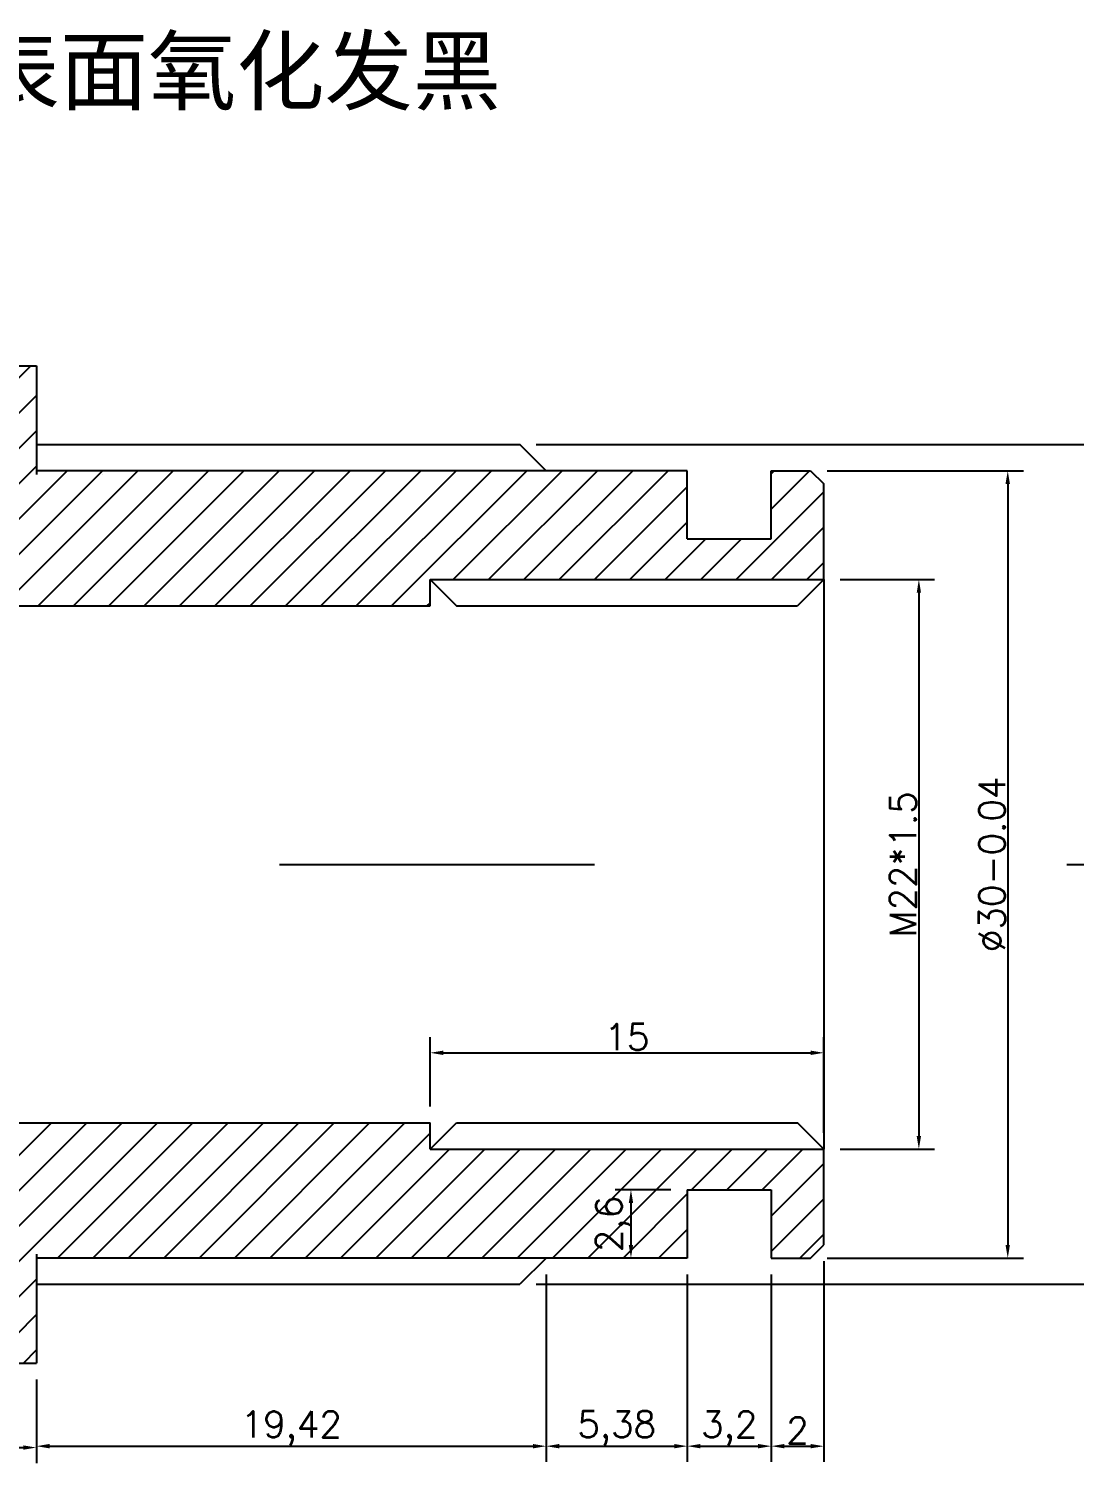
# Model space of a CAD drawing. Header units: millimetres. Extents: x 6817 to 15937, y -5221 to -164.
# Drawn here: x 9659.5 to 9699.4, y -1788 to -1733.3 of the extents above; entities that cross this region are included whole.
import ezdxf

# ---------------------------------------------------------------- set-up
doc = ezdxf.new("R2010")
doc.units = ezdxf.units.MM
doc.linetypes.add('ACAD_ISO03W100', pattern=[30, 12, -18])
doc.layers.add('图层2', color=108, linetype='Continuous')
doc.styles.get("Standard").update_dxf_attribs({"font": 'txt', "bigfont": 'gbcbig.shx'})
doc.dimstyles.new('ISO-25', dxfattribs={"dimtxt": 1, "dimasz": 0.5, "dimexe": 0.6, "dimexo": 0.625, "dimgap": 0.1, "dimtad": 1, "dimtxsty": 'Standard', "dimcen": 2.5, "dimadec": 0, "dimazin": 0, "dimtfac": 1, "dimtmove": 0, "dimatfit": 3, "dimfxl": 0, "dimarcsym": 0})

# ---------------------------------------------------------------- blocks, each defined once
blk = doc.blocks.new('*D387')
at = {"layer": 'Defpoints', "color": 0, "linetype": 'ByBlock', "transparency": 16777216}
for p in [(9689.305, -1750.144), (9689.305, -1780.144), (9696.816, -1780.144)]:
    blk.add_point(p, dxfattribs=at)
at = {"layer": '图层2', "color": 0, "linetype": 'ByBlock', "lineweight": -2, "transparency": 16777216}
for p, q in [((9689.93, -1750.144), (9697.416, -1750.144)), ((9696.816, -1750.644), (9696.816, -1779.644)), ((9689.93, -1780.144), (9697.416, -1780.144))]:
    blk.add_line(p, q, dxfattribs=at)
at = {"layer": '图层2', "color": 0, "linetype": 'ByBlock', "transparency": 16777216}
for points in [[(9696.732, -1750.644), (9696.899, -1750.644), (9696.816, -1750.144)], [(9696.732, -1779.644), (9696.899, -1779.644), (9696.816, -1780.144)]]:
    blk.add_solid(points, dxfattribs=at)
at = {"layer": '图层2', "color": 0, "linetype": 'ByBlock', "transparency": 16777216, "insert": (9696.216, -1765.144), "char_height": 1, "attachment_point": 5, "rotation": 90}
blk.add_mtext('%%C30-0.04', dxfattribs=at)
blk = doc.blocks.new('*D388')
at = {"layer": 'Defpoints', "color": 0, "linetype": 'ByBlock', "transparency": 16777216}
for p in [(9689.805, -1754.294), (9689.805, -1775.994), (9693.429, -1775.994)]:
    blk.add_point(p, dxfattribs=at)
at = {"layer": '图层2', "color": 0, "linetype": 'ByBlock', "lineweight": -2, "transparency": 16777216}
for p, q in [((9690.43, -1754.294), (9694.029, -1754.294)), ((9693.429, -1754.794), (9693.429, -1775.494)), ((9690.43, -1775.994), (9694.029, -1775.994))]:
    blk.add_line(p, q, dxfattribs=at)
at = {"layer": '图层2', "color": 0, "linetype": 'ByBlock', "transparency": 16777216}
for points in [[(9693.346, -1754.794), (9693.512, -1754.794), (9693.429, -1754.294)], [(9693.346, -1775.494), (9693.512, -1775.494), (9693.429, -1775.994)]]:
    blk.add_solid(points, dxfattribs=at)
at = {"layer": '图层2', "color": 0, "linetype": 'ByBlock', "transparency": 16777216, "insert": (9692.829, -1765.144), "char_height": 1, "attachment_point": 5, "rotation": 90}
blk.add_mtext('M22*1.5', dxfattribs=at)
blk = doc.blocks.new('*D410')
at = {"layer": 'Defpoints', "color": 0, "linetype": 'ByBlock', "transparency": 16777216}
for p in [(9689.805, -1772.324), (9674.805, -1774.994), (9689.805, -1775.994)]:
    blk.add_point(p, dxfattribs=at)
at = {"layer": '图层2', "color": 0, "linetype": 'ByBlock', "lineweight": -2, "transparency": 16777216}
for p, q in [((9674.805, -1774.369), (9674.805, -1771.724)), ((9689.805, -1775.369), (9689.805, -1771.724)), ((9675.305, -1772.324), (9689.305, -1772.324))]:
    blk.add_line(p, q, dxfattribs=at)
at = {"layer": '图层2', "color": 0, "linetype": 'ByBlock', "transparency": 16777216}
for points in [[(9675.305, -1772.241), (9675.305, -1772.407), (9674.805, -1772.324)], [(9689.305, -1772.241), (9689.305, -1772.407), (9689.805, -1772.324)]]:
    blk.add_solid(points, dxfattribs=at)
at = {"layer": '图层2', "color": 0, "linetype": 'ByBlock', "transparency": 16777216, "insert": (9682.305, -1771.724), "char_height": 1, "attachment_point": 5}
blk.add_mtext('15', dxfattribs=at)
blk = doc.blocks.new('*D414')
at = {"layer": 'Defpoints', "color": 0, "linetype": 'ByBlock', "transparency": 16777216}
for p in [(9678.227, -1749.144), (9678.227, -1781.144), (9701.523, -1781.144)]:
    blk.add_point(p, dxfattribs=at)
at = {"layer": '图层2', "color": 0, "linetype": 'ByBlock', "lineweight": -2, "transparency": 16777216}
for p, q in [((9678.852, -1749.144), (9702.123, -1749.144)), ((9701.523, -1749.644), (9701.523, -1780.644)), ((9678.852, -1781.144), (9702.123, -1781.144))]:
    blk.add_line(p, q, dxfattribs=at)
at = {"layer": '图层2', "color": 0, "linetype": 'ByBlock', "transparency": 16777216}
for points in [[(9701.439, -1749.644), (9701.606, -1749.644), (9701.523, -1749.144)], [(9701.439, -1780.644), (9701.606, -1780.644), (9701.523, -1781.144)]]:
    blk.add_solid(points, dxfattribs=at)
at = {"layer": '图层2', "color": 0, "linetype": 'ByBlock', "transparency": 16777216, "insert": (9700.923, -1765.144), "char_height": 1, "attachment_point": 5, "rotation": 90}
blk.add_mtext('M32*1.5', dxfattribs=at)
blk = doc.blocks.new('*D415')
at = {"layer": 'Defpoints', "color": 0, "linetype": 'ByBlock', "transparency": 16777216}
for p in [(9656.805, -1784.144), (9659.805, -1784.144), (9659.805, -1787.365)]:
    blk.add_point(p, dxfattribs=at)
at = {"layer": '图层2', "color": 0, "linetype": 'ByBlock', "lineweight": -2, "transparency": 16777216}
for p, q in [((9656.805, -1784.769), (9656.805, -1787.965)), ((9659.805, -1784.769), (9659.805, -1787.965)), ((9657.305, -1787.365), (9659.305, -1787.365))]:
    blk.add_line(p, q, dxfattribs=at)
at = {"layer": '图层2', "color": 0, "linetype": 'ByBlock', "transparency": 16777216}
for points in [[(9657.305, -1787.282), (9657.305, -1787.449), (9656.805, -1787.365)], [(9659.305, -1787.282), (9659.305, -1787.449), (9659.805, -1787.365)]]:
    blk.add_solid(points, dxfattribs=at)
at = {"layer": '图层2', "color": 0, "linetype": 'ByBlock', "transparency": 16777216, "insert": (9658.305, -1786.765), "char_height": 1, "attachment_point": 5}
blk.add_mtext('3', dxfattribs=at)
blk = doc.blocks.new('*D416')
at = {"layer": 'Defpoints', "color": 0, "linetype": 'ByBlock', "transparency": 16777216}
for p in [(9679.227, -1780.144), (9659.805, -1784.144), (9679.227, -1787.313)]:
    blk.add_point(p, dxfattribs=at)
at = {"layer": '图层2', "color": 0, "linetype": 'ByBlock', "lineweight": -2, "transparency": 16777216}
for p, q in [((9679.227, -1780.769), (9679.227, -1787.913)), ((9659.805, -1784.769), (9659.805, -1787.913)), ((9660.305, -1787.313), (9678.727, -1787.313))]:
    blk.add_line(p, q, dxfattribs=at)
at = {"layer": '图层2', "color": 0, "linetype": 'ByBlock', "transparency": 16777216}
for points in [[(9660.305, -1787.229), (9660.305, -1787.396), (9659.805, -1787.313)], [(9678.727, -1787.229), (9678.727, -1787.396), (9679.227, -1787.313)]]:
    blk.add_solid(points, dxfattribs=at)
at = {"layer": '图层2', "color": 0, "linetype": 'ByBlock', "transparency": 16777216, "insert": (9669.516, -1786.629), "char_height": 1, "attachment_point": 5}
blk.add_mtext('19,42', dxfattribs=at)
blk = doc.blocks.new('*D417')
at = {"layer": 'Defpoints', "color": 0, "linetype": 'ByBlock', "transparency": 16777216}
for p in [(9679.227, -1780.144), (9684.605, -1780.144), (9684.605, -1787.313)]:
    blk.add_point(p, dxfattribs=at)
at = {"layer": '图层2', "color": 0, "linetype": 'ByBlock', "lineweight": -2, "transparency": 16777216}
for p, q in [((9679.227, -1780.769), (9679.227, -1787.913)), ((9684.605, -1780.769), (9684.605, -1787.913)), ((9679.727, -1787.313), (9684.105, -1787.313))]:
    blk.add_line(p, q, dxfattribs=at)
at = {"layer": '图层2', "color": 0, "linetype": 'ByBlock', "transparency": 16777216}
for points in [[(9679.727, -1787.229), (9679.727, -1787.396), (9679.227, -1787.313)], [(9684.105, -1787.229), (9684.105, -1787.396), (9684.605, -1787.313)]]:
    blk.add_solid(points, dxfattribs=at)
at = {"layer": '图层2', "color": 0, "linetype": 'ByBlock', "transparency": 16777216, "insert": (9681.916, -1786.629), "char_height": 1, "attachment_point": 5}
blk.add_mtext('5,38', dxfattribs=at)
blk = doc.blocks.new('*D418')
at = {"layer": 'Defpoints', "color": 0, "linetype": 'ByBlock', "transparency": 16777216}
for p in [(9684.605, -1780.144), (9687.805, -1780.144), (9687.805, -1787.313)]:
    blk.add_point(p, dxfattribs=at)
at = {"layer": '图层2', "color": 0, "linetype": 'ByBlock', "lineweight": -2, "transparency": 16777216}
for p, q in [((9684.605, -1780.769), (9684.605, -1787.913)), ((9687.805, -1780.769), (9687.805, -1787.913)), ((9685.105, -1787.313), (9687.305, -1787.313))]:
    blk.add_line(p, q, dxfattribs=at)
at = {"layer": '图层2', "color": 0, "linetype": 'ByBlock', "transparency": 16777216}
for points in [[(9685.105, -1787.229), (9685.105, -1787.396), (9684.605, -1787.313)], [(9687.305, -1787.229), (9687.305, -1787.396), (9687.805, -1787.313)]]:
    blk.add_solid(points, dxfattribs=at)
at = {"layer": '图层2', "color": 0, "linetype": 'ByBlock', "transparency": 16777216, "insert": (9686.205, -1786.629), "char_height": 1, "attachment_point": 5}
blk.add_mtext('3,2', dxfattribs=at)
blk = doc.blocks.new('*D419')
at = {"layer": 'Defpoints', "color": 0, "linetype": 'ByBlock', "transparency": 16777216}
for p in [(9689.805, -1779.644), (9687.805, -1780.144), (9689.805, -1787.313)]:
    blk.add_point(p, dxfattribs=at)
at = {"layer": '图层2', "color": 0, "linetype": 'ByBlock', "lineweight": -2, "transparency": 16777216}
for p, q in [((9689.805, -1780.269), (9689.805, -1787.913)), ((9687.805, -1780.769), (9687.805, -1787.913)), ((9688.305, -1787.313), (9689.305, -1787.313))]:
    blk.add_line(p, q, dxfattribs=at)
at = {"layer": '图层2', "color": 0, "linetype": 'ByBlock', "transparency": 16777216}
for points in [[(9688.305, -1787.229), (9688.305, -1787.396), (9687.805, -1787.313)], [(9689.305, -1787.229), (9689.305, -1787.396), (9689.805, -1787.313)]]:
    blk.add_solid(points, dxfattribs=at)
at = {"layer": '图层2', "color": 0, "linetype": 'ByBlock', "transparency": 16777216, "insert": (9688.805, -1786.713), "char_height": 1, "attachment_point": 5}
blk.add_mtext('2', dxfattribs=at)
blk = doc.blocks.new('*D420')
at = {"layer": 'Defpoints', "color": 0, "linetype": 'ByBlock', "transparency": 16777216}
for p in [(9684.605, -1777.544), (9682.458, -1780.144), (9684.605, -1780.144)]:
    blk.add_point(p, dxfattribs=at)
at = {"layer": '图层2', "color": 0, "linetype": 'ByBlock', "lineweight": -2, "transparency": 16777216}
for p, q in [((9683.98, -1777.544), (9681.858, -1777.544)), ((9682.458, -1778.044), (9682.458, -1779.644)), ((9683.98, -1780.144), (9681.858, -1780.144))]:
    blk.add_line(p, q, dxfattribs=at)
at = {"layer": '图层2', "color": 0, "linetype": 'ByBlock', "transparency": 16777216}
for points in [[(9682.375, -1778.044), (9682.542, -1778.044), (9682.458, -1777.544)], [(9682.375, -1779.644), (9682.542, -1779.644), (9682.458, -1780.144)]]:
    blk.add_solid(points, dxfattribs=at)
at = {"layer": '图层2', "color": 0, "linetype": 'ByBlock', "transparency": 16777216, "insert": (9681.775, -1778.844), "char_height": 1, "attachment_point": 5, "rotation": 90}
blk.add_mtext('2,6', dxfattribs=at)

msp = doc.modelspace()

# ---------------------------------------------------------------- hatches: boundary and pattern name
at = {"layer": '图层2', "linetype": 'ByBlock'}
h = msp.add_hatch(dxfattribs=at)
h.set_pattern_fill('ANSI31', color=4, scale=0.3)
h.set_pattern_definition([(45, (7550.7779, 821.9623), (-0.6735192, 0.6735192), [])])
h.paths.add_polyline_path([(9658.277, -1755.294), (9674.805, -1755.294), (9674.805, -1754.294), (9689.805, -1754.294), (9689.805, -1750.644), (9689.305, -1750.144), (9687.805, -1750.144), (9687.805, -1752.744), (9684.605, -1752.744), (9684.605, -1750.144), (9659.805, -1750.144), (9659.805, -1746.144), (9652.305, -1746.144, 0.414214), (9649.805, -1748.644), (9649.805, -1755.244), (9639.605, -1755.244), (9639.605, -1756.744), (9637.405, -1756.744), (9637.405, -1755.244), (9635.405, -1755.244), (9635.405, -1762.544), (9655.022, -1762.544, -0.128583)])
h.paths.add_polyline_path([(9622.305, -1755.244), (9621.805, -1755.744), (9621.805, -1761.144), (9629.205, -1761.144), (9629.205, -1763.624), (9631.205, -1763.624), (9631.205, -1755.244), (9629.205, -1755.244), (9629.205, -1756.744), (9627.005, -1756.744), (9627.005, -1755.244)])
edge = h.paths.add_edge_path()
edge.add_line((9656.006, -1777.144), (9656.805, -1777.144))
edge.add_line((9656.805, -1777.144), (9656.805, -1784.144))
edge.add_line((9656.805, -1784.144), (9659.805, -1784.144))
edge.add_line((9659.805, -1784.144), (9659.805, -1780.144))
edge.add_line((9659.805, -1780.144), (9684.605, -1780.144))
edge.add_line((9684.605, -1780.144), (9684.605, -1777.544))
edge.add_line((9684.605, -1777.544), (9687.805, -1777.544))
edge.add_line((9687.805, -1777.544), (9687.805, -1780.144))
edge.add_line((9687.805, -1780.144), (9689.305, -1780.144))
edge.add_line((9689.305, -1780.144), (9689.805, -1779.644))
edge.add_line((9689.805, -1779.644), (9689.805, -1775.994))
edge.add_line((9689.805, -1775.994), (9674.805, -1775.994))
edge.add_line((9674.805, -1775.994), (9674.805, -1774.994))
edge.add_line((9674.805, -1774.994), (9658.277, -1774.994))
edge.add_arc((9670.512, -1765.144), 15.707, 215.2351, 218.8362, ccw=False)
edge.add_line((9657.683, -1774.206), (9656.006, -1777.144))
edge = h.paths.add_edge_path()
edge.add_line((9656.65, -1772.531), (9655.226, -1777.144))
edge.add_line((9655.226, -1777.144), (9655.661, -1777.144))
edge.add_line((9655.661, -1777.144), (9657.494, -1773.932))
edge.add_arc((9670.512, -1765.144), 15.707, 208.0517, 214.021, ccw=False)
edge = h.paths.add_edge_path()
edge.add_line((9655.017, -1777.144), (9656.519, -1772.278))
edge.add_arc((9670.512, -1765.144), 15.707, 189.5279, 207.0143, ccw=False)
edge.add_line((9655.022, -1767.744), (9631.205, -1767.744))
edge.add_line((9631.205, -1767.744), (9631.205, -1766.664))
edge.add_line((9631.205, -1766.664), (9629.205, -1766.664))
edge.add_line((9629.205, -1766.664), (9629.205, -1769.144))
edge.add_line((9629.205, -1769.144), (9621.805, -1769.144))
edge.add_line((9621.805, -1769.144), (9621.805, -1775.044))
edge.add_line((9621.805, -1775.044), (9627.005, -1775.044))
edge.add_line((9627.005, -1775.044), (9627.005, -1773.544))
edge.add_line((9627.005, -1773.544), (9629.205, -1773.544))
edge.add_line((9629.205, -1773.544), (9629.205, -1775.044))
edge.add_line((9629.205, -1775.044), (9637.405, -1775.044))
edge.add_line((9637.405, -1775.044), (9637.405, -1773.544))
edge.add_line((9637.405, -1773.544), (9639.605, -1773.544))
edge.add_line((9639.605, -1773.544), (9639.605, -1775.044))
edge.add_line((9639.605, -1775.044), (9649.805, -1775.044))
edge.add_line((9649.805, -1775.044), (9649.805, -1781.644))
edge.add_arc((9652.305, -1781.644), 2.5, 180, 270)
edge.add_line((9652.305, -1784.144), (9652.805, -1784.144))
edge.add_line((9652.805, -1784.144), (9652.805, -1777.144))
edge.add_line((9652.805, -1777.144), (9655.017, -1777.144))

# ---------------------------------------------------------------- linework, layer by layer
at = {"color": 1, "linetype": 'ACAD_ISO03W100'}
msp.add_line((9579.066, -1765.144), (10040.413, -1765.144), dxfattribs=at)
at = {"layer": '图层2', "color": 2, "linetype": 'ByBlock'}
for p, q in [((9652.305, -1746.144), (9659.805, -1746.144)), ((9659.805, -1746.144), (9659.805, -1750.294)), ((9684.605, -1750.144), (9659.805, -1750.144)), ((9662.305, -1750.294), (9662.305, -1750.294)), ((9683.805, -1750.144), (9683.805, -1750.144)), ((9684.605, -1752.744), (9684.605, -1750.144)), ((9687.805, -1750.144), (9689.305, -1750.144)), ((9687.805, -1752.744), (9687.805, -1750.144)), ((9689.305, -1750.144), (9689.805, -1750.644)), ((9689.805, -1754.294), (9689.805, -1750.644)), ((9684.605, -1752.744), (9687.805, -1752.744)), ((9674.805, -1754.294), (9689.805, -1754.294)), ((9674.805, -1755.294), (9674.805, -1754.294)), ((9689.805, -1754.294), (9689.805, -1775.994)), ((9658.277, -1755.294), (9674.805, -1755.294)), ((9658.277, -1774.994), (9674.805, -1774.994)), ((9674.805, -1775.994), (9674.805, -1774.994)), ((9674.805, -1775.994), (9689.805, -1775.994)), ((9674.805, -1775.994), (9674.805, -1775.994)), ((9689.805, -1779.644), (9689.805, -1775.994)), ((9689.805, -1775.994), (9689.805, -1775.994)), ((9684.605, -1777.544), (9687.805, -1777.544)), ((9684.605, -1777.544), (9684.605, -1780.144)), ((9687.805, -1777.544), (9687.805, -1780.144)), ((9689.305, -1780.144), (9689.805, -1779.644)), ((9659.805, -1779.994), (9659.805, -1784.144)), ((9684.605, -1780.144), (9659.805, -1780.144)), ((9683.805, -1780.144), (9683.805, -1780.144)), ((9687.805, -1780.144), (9689.305, -1780.144)), ((9656.805, -1784.144), (9659.805, -1784.144))]:
    msp.add_line(p, q, dxfattribs=at)
at = {"layer": '图层2', "color": 4, "linetype": 'ByBlock'}
for p, q in [((9659.805, -1749.144), (9678.227, -1749.144)), ((9679.227, -1750.144), (9678.227, -1749.144)), ((9674.805, -1754.294), (9675.805, -1755.294)), ((9689.805, -1754.294), (9688.805, -1755.294)), ((9675.805, -1755.294), (9688.805, -1755.294)), ((9674.805, -1775.994), (9675.805, -1774.994)), ((9675.805, -1774.994), (9688.805, -1774.994)), ((9689.805, -1775.994), (9688.805, -1774.994)), ((9679.227, -1780.144), (9678.227, -1781.144)), ((9659.805, -1781.144), (9678.227, -1781.144))]:
    msp.add_line(p, q, dxfattribs=at)

# ---------------------------------------------------------------- texts
at = {"color": 2, "insert": (9643.896, -1733.674), "char_height": 2.46562, "width": 38.16509, "attachment_point": 1}
msp.add_mtext('{\\fSimSun|b0|i0|c134|p2;7075硬铝表面氧化发黑}', dxfattribs=at)

# ---------------------------------------------------------------- dimensions: what is measured, and where the dimension line sits
at = {"layer": '图层2', "color": 3, "linetype": 'ByBlock'}
for base, p1, p2, text, picture, middle in [((9701.523, -1781.144), (9678.227, -1749.144), (9678.227, -1781.144), 'M<>*1.5', '*D414', (9700.923, -1765.144)), ((9696.816, -1780.144), (9689.305, -1750.144), (9689.305, -1780.144), '%%C<>-0.04', '*D387', (9696.216, -1765.144)), ((9693.429, -1775.994), (9689.805, -1754.294), (9689.805, -1775.994), 'M22*1.5', '*D388', (9692.829, -1765.144))]:
    dim = msp.add_linear_dim(base=base, p1=p1, p2=p2, angle=90, text=text, dimstyle='ISO-25', dxfattribs=at)
    dim.commit()
    dim.dimension.update_dxf_attribs({"geometry": picture, "text_midpoint": middle})
for base, p1, p2, picture, middle in [((9689.805, -1772.324), (9674.805, -1774.994), (9689.805, -1775.994), '*D410', (9682.305, -1771.724)), ((9689.805, -1787.313), (9687.805, -1780.144), (9689.805, -1779.644), '*D419', (9688.805, -1786.713)), ((9679.227, -1787.313), (9659.805, -1784.144), (9679.227, -1780.144), '*D416', (9669.516, -1786.629)), ((9684.605, -1787.313), (9679.227, -1780.144), (9684.605, -1780.144), '*D417', (9681.916, -1786.629)), ((9687.805, -1787.313), (9684.605, -1780.144), (9687.805, -1780.144), '*D418', (9686.205, -1786.629)), ((9659.805, -1787.365), (9656.805, -1784.144), (9659.805, -1784.144), '*D415', (9658.305, -1786.765))]:
    dim = msp.add_linear_dim(base=base, p1=p1, p2=p2, dimstyle='ISO-25', dxfattribs=at)
    dim.commit()
    dim.dimension.update_dxf_attribs({"geometry": picture, "text_midpoint": middle})
dim = msp.add_linear_dim(base=(9682.458, -1780.144), p1=(9684.605, -1777.544), p2=(9684.605, -1780.144), angle=90, dimstyle='ISO-25', dxfattribs=at)
dim.commit()
dim.dimension.update_dxf_attribs({"geometry": '*D420', "text_midpoint": (9681.775, -1778.844)})

doc.saveas('drawing.dxf')
